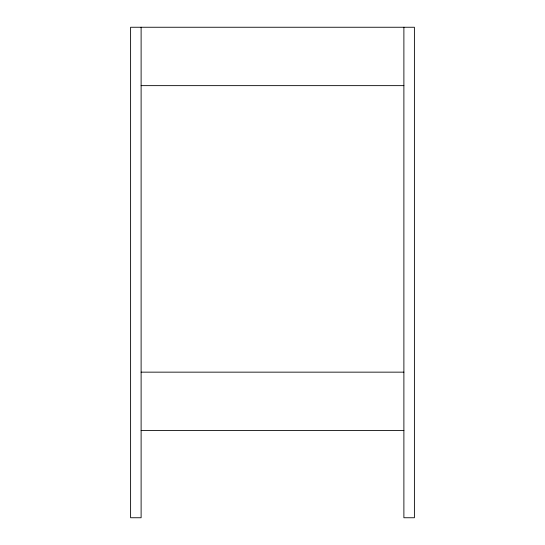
<?xml version="1.0" encoding="UTF-8"?>
<svg xmlns="http://www.w3.org/2000/svg" width="545" height="545" viewBox="0 0 545 545"><rect width="100%" height="100%" fill="white"/><g stroke="black" fill="none" stroke-linecap="round" stroke-linejoin="round"><path stroke-width="0.82" d="M141.114 85.64L403.886 85.64M141.114 372.153L403.886 372.153M141.114 430.543L403.886 430.543M403.886 27.25L403.886 517.75L414.398 517.75L414.398 27.25L130.602 27.25L130.602 517.75L141.114 517.75L141.114 27.25"/></g></svg>
